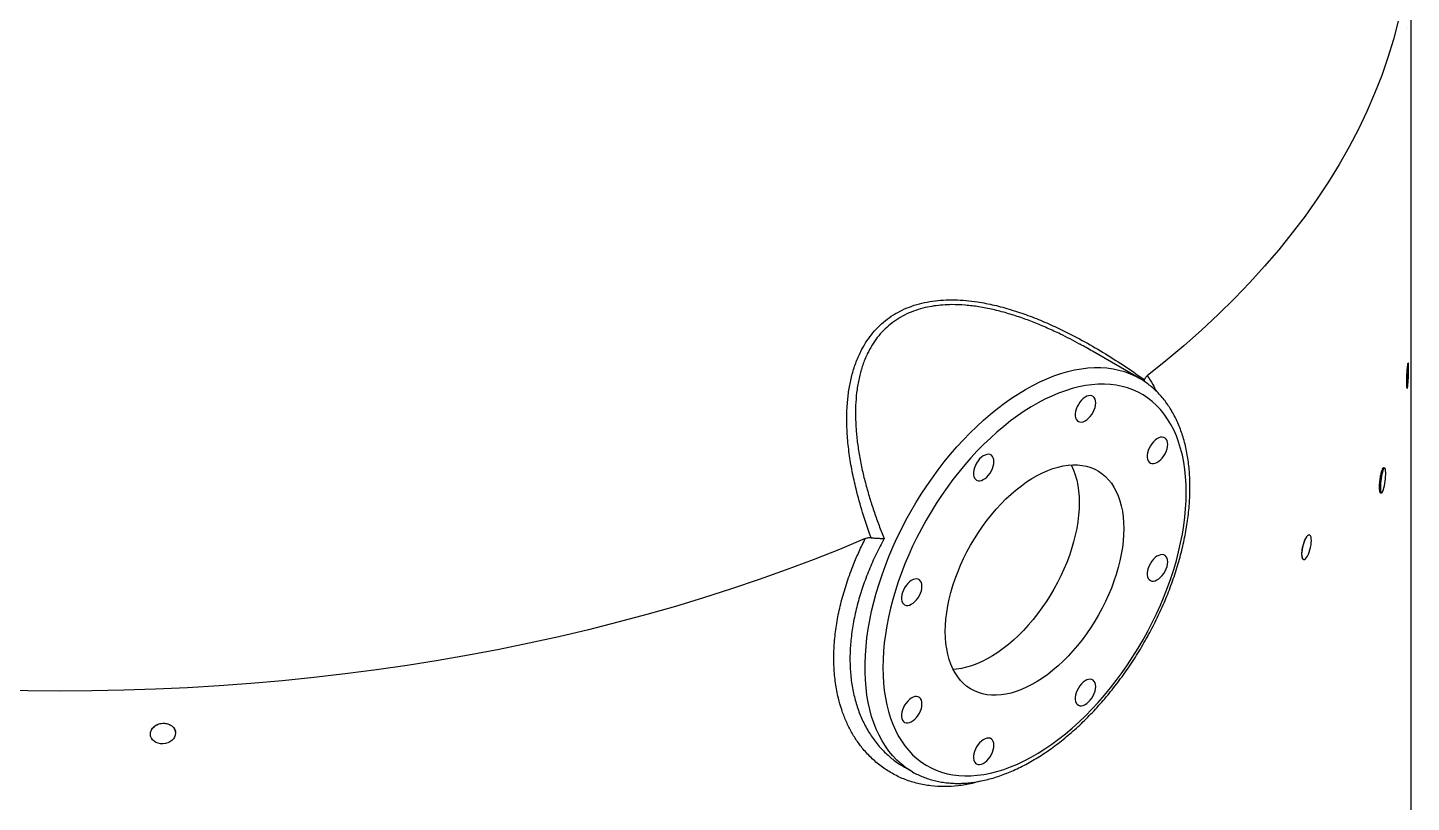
# Model space of a CAD drawing. Header units: millimetres. Extents: x -12403 to 8666, y -15213 to 13435.
# Drawn here: x 1464 to 2593, y -3836 to -3204 of the extents above; entities that cross this region are included whole.
import ezdxf

# ---------------------------------------------------------------- set-up
doc = ezdxf.new("R2010")
doc.units = ezdxf.units.MM

msp = doc.modelspace()

# ---------------------------------------------------------------- linework, layer by layer
at = {"color": 7, "linetype": 'Continuous', "lineweight": 25}
for p, q in [((2593.36, -5018.62), (2593.36, -3110.87)), ((2589.94, -3204.2), (2589.96, -3204.2)), ((2371.3, -3490.24), (2333.14, -3468.21)), ((2590.83, -3477.98), (2590.82, -3477.98)), ((2375.57, -3492.96), (2375.64, -3491.6)), ((2589.94, -3498.56), (2589.96, -3498.56)), ((2571.58, -3563.57), (2570.62, -3563.36)), ((2567.69, -3583.57), (2568.11, -3583.78)), ((2568.11, -3583.9), (2569.09, -3583.92)), ((2510.26, -3618.24), (2510.24, -3618.23)), ((2505.39, -3638.26), (2505.41, -3638.26)), ((1564.33, -3781.62), (1564.33, -3781.64)), ((1584.77, -3779.04), (1584.76, -3779.01)), ((2179.79, -3807.84), (2185.91, -3811.37)), ((2185.91, -3811.37), (2185.78, -3811.3))]:
    msp.add_line(p, q, dxfattribs=at)
at = {"color": 7, "linetype": 'Continuous', "lineweight": 25, "flags": 128}
for points in [[(2582.75, -3198.86), (2578.83, -3213.74), (2574.3, -3228.55), (2569.16, -3243.31), (2563.42, -3257.98), (2557.08, -3272.58), (2550.14, -3287.08), (2542.61, -3301.48), (2534.49, -3315.78), (2525.79, -3329.96), (2516.5, -3344.02), (2506.64, -3357.95), (2496.21, -3371.74), (2485.22, -3385.38), (2473.67, -3398.87), (2461.57, -3412.19), (2448.93, -3425.35), (2435.74, -3438.33), (2422.03, -3451.13), (2407.8, -3463.73), (2393.06, -3476.14), (2377.81, -3488.34)], [(2590.4, -3496.68), (2590.55, -3495.36), (2590.69, -3493.77), (2590.82, -3491.97), (2590.93, -3490.02), (2591.03, -3488.01), (2591.1, -3486.01), (2591.14, -3484.09), (2591.15, -3482.34), (2591.14, -3480.81), (2591.1, -3479.57), (2591.03, -3478.66), (2590.93, -3478.13), (2590.82, -3477.98), (2590.69, -3478.23), (2590.55, -3478.86), (2590.4, -3479.86)], [(2590.4, -3479.86), (2590.25, -3481.18), (2590.11, -3482.77), (2589.98, -3484.57), (2589.86, -3486.51), (2589.77, -3488.53), (2589.7, -3490.53), (2589.66, -3492.44), (2589.64, -3494.2), (2589.66, -3495.72), (2589.7, -3496.97), (2589.77, -3497.87), (2589.86, -3498.41), (2589.98, -3498.56), (2590.11, -3498.31), (2590.25, -3497.67), (2590.4, -3496.68)], [(2409.7, -3583.54), (2409.57, -3577.1), (2409.19, -3570.83), (2408.55, -3564.73), (2407.65, -3558.82), (2406.51, -3553.11), (2405.11, -3547.61), (2403.47, -3542.34), (2401.58, -3537.29), (2399.45, -3532.49), (2397.09, -3527.95), (2394.49, -3523.66), (2391.68, -3519.65), (2388.64, -3515.93), (2385.39, -3512.48), (2381.93, -3509.34), (2378.28, -3506.49), (2374.43, -3503.96), (2370.4, -3501.74), (2366.19, -3499.83), (2361.82, -3498.25), (2357.29, -3496.99), (2352.61, -3496.06), (2347.79, -3495.45), (2342.85, -3495.18), (2337.79, -3495.24), (2332.62, -3495.64), (2327.35, -3496.36), (2322, -3497.41), (2316.57, -3498.78), (2311.08, -3500.49), (2305.53, -3502.51), (2299.95, -3504.84), (2294.34, -3507.49), (2288.71, -3510.45), (2283.07, -3513.7), (2277.44, -3517.25), (2271.82, -3521.08), (2266.24, -3525.19), (2260.7, -3529.57), (2255.2, -3534.21), (2249.78, -3539.1), (2244.42, -3544.23), (2239.16, -3549.59), (2233.99, -3555.17), (2228.92, -3560.95), (2223.98, -3566.93), (2219.16, -3573.09), (2214.49, -3579.43), (2209.96, -3585.91), (2205.58, -3592.55), (2201.38, -3599.31), (2197.35, -3606.19), (2193.5, -3613.16), (2189.84, -3620.23), (2186.39, -3627.37), (2183.14, -3634.56), (2180.1, -3641.8), (2177.28, -3649.06), (2174.69, -3656.34), (2172.32, -3663.61), (2170.2, -3670.87), (2168.31, -3678.09), (2166.66, -3685.27), (2165.27, -3692.38), (2164.12, -3699.41), (2163.23, -3706.36), (2162.59, -3713.19), (2162.2, -3719.91), (2162.07, -3726.49), (2162.2, -3732.92), (2162.59, -3739.2), (2163.23, -3745.29), (2164.12, -3751.2), (2165.27, -3756.91), (2166.66, -3762.41), (2168.31, -3767.69), (2170.2, -3772.74), (2172.32, -3777.53), (2174.69, -3782.08), (2177.28, -3786.36), (2180.1, -3790.37), (2183.14, -3794.1), (2186.39, -3797.54), (2189.84, -3800.69), (2193.5, -3803.53), (2197.35, -3806.07), (2201.38, -3808.29), (2205.58, -3810.2), (2209.96, -3811.78), (2214.49, -3813.04), (2219.16, -3813.97), (2223.98, -3814.57), (2228.92, -3814.84), (2233.99, -3814.78), (2239.16, -3814.39), (2244.42, -3813.67), (2249.78, -3812.62), (2255.2, -3811.24), (2260.7, -3809.54), (2266.24, -3807.52), (2271.82, -3805.18), (2277.44, -3802.53), (2283.07, -3799.58), (2288.71, -3796.33), (2294.34, -3792.78), (2299.95, -3788.95), (2305.53, -3784.84), (2311.08, -3780.46), (2316.57, -3775.82), (2322, -3770.93), (2327.35, -3765.8), (2332.62, -3760.44), (2337.79, -3754.86), (2342.85, -3749.08), (2347.79, -3743.1), (2352.61, -3736.93), (2357.29, -3730.6), (2361.82, -3724.11), (2366.19, -3717.48), (2370.4, -3710.72), (2374.43, -3703.84), (2378.28, -3696.86), (2381.93, -3689.8), (2385.39, -3682.66), (2388.64, -3675.47), (2391.68, -3668.23), (2394.49, -3660.97), (2397.09, -3653.69), (2399.45, -3646.42), (2401.58, -3639.16), (2403.47, -3631.94), (2405.11, -3624.76), (2406.51, -3617.65), (2407.65, -3610.61), (2408.55, -3603.67), (2409.19, -3596.83), (2409.57, -3590.12), (2409.7, -3583.54)], [(2335.79, -3510.43), (2335.66, -3508.78), (2335.26, -3507.34), (2334.61, -3506.15), (2333.72, -3505.26), (2332.64, -3504.69), (2331.38, -3504.46), (2330, -3504.57), (2328.54, -3505.03), (2327.04, -3505.82), (2325.55, -3506.91), (2324.12, -3508.27), (2322.8, -3509.86), (2321.63, -3511.61), (2320.64, -3513.49), (2319.87, -3515.42), (2319.34, -3517.35), (2319.07, -3519.21), (2319.07, -3520.95), (2319.34, -3522.5), (2319.87, -3523.82), (2320.64, -3524.86), (2321.63, -3525.6), (2322.8, -3526), (2324.12, -3526.06), (2325.55, -3525.77), (2327.04, -3525.14), (2328.54, -3524.2), (2330, -3522.97), (2331.38, -3521.49), (2332.64, -3519.81), (2333.72, -3517.99), (2334.61, -3516.07), (2335.26, -3514.14), (2335.66, -3512.23), (2335.79, -3510.43)], [(2394.52, -3544.34), (2394.39, -3542.7), (2393.99, -3541.25), (2393.34, -3540.07), (2392.45, -3539.17), (2391.37, -3538.6), (2390.11, -3538.37), (2388.73, -3538.49), (2387.27, -3538.95), (2385.77, -3539.73), (2384.28, -3540.83), (2382.85, -3542.19), (2381.53, -3543.77), (2380.36, -3545.53), (2379.37, -3547.41), (2378.6, -3549.34), (2378.07, -3551.27), (2377.8, -3553.13), (2377.8, -3554.86), (2378.07, -3556.41), (2378.6, -3557.73), (2379.37, -3558.78), (2380.36, -3559.51), (2381.53, -3559.92), (2382.85, -3559.97), (2384.28, -3559.68), (2385.77, -3559.06), (2387.27, -3558.12), (2388.73, -3556.88), (2390.11, -3555.41), (2391.37, -3553.73), (2392.45, -3551.9), (2393.34, -3549.99), (2393.99, -3548.05), (2394.39, -3546.15), (2394.52, -3544.34)], [(2252.73, -3558.38), (2252.6, -3556.73), (2252.2, -3555.29), (2251.55, -3554.1), (2250.67, -3553.21), (2249.58, -3552.64), (2248.33, -3552.4), (2246.95, -3552.52), (2245.48, -3552.98), (2243.98, -3553.77), (2242.49, -3554.86), (2241.07, -3556.22), (2239.74, -3557.8), (2238.57, -3559.56), (2237.58, -3561.44), (2236.81, -3563.37), (2236.28, -3565.3), (2236.02, -3567.16), (2236.02, -3568.9), (2236.28, -3570.45), (2236.81, -3571.77), (2237.58, -3572.81), (2238.57, -3573.54), (2239.74, -3573.95), (2241.07, -3574.01), (2242.49, -3573.72), (2243.98, -3573.09), (2245.48, -3572.15), (2246.95, -3570.92), (2248.33, -3569.44), (2249.58, -3567.76), (2250.67, -3565.93), (2251.55, -3564.02), (2252.2, -3562.08), (2252.6, -3560.18), (2252.73, -3558.38)], [(2213.05, -3697.06), (2213.18, -3692), (2213.57, -3686.82), (2214.2, -3681.52), (2215.09, -3676.13), (2216.23, -3670.66), (2217.61, -3665.14), (2219.24, -3659.59), (2221.09, -3654.02), (2223.18, -3648.45), (2225.48, -3642.9), (2228, -3637.4), (2230.72, -3631.96), (2233.63, -3626.6), (2236.73, -3621.34), (2240, -3616.2), (2243.43, -3611.19), (2247.01, -3606.34), (2250.72, -3601.66), (2254.56, -3597.17), (2258.51, -3592.88), (2262.56, -3588.81), (2266.69, -3584.97), (2270.89, -3581.37), (2275.13, -3578.04), (2279.42, -3574.98), (2283.73, -3572.19), (2288.05, -3569.7), (2292.35, -3567.51), (2296.64, -3565.62), (2300.89, -3564.05), (2305.08, -3562.8), (2309.21, -3561.87), (2313.26, -3561.27), (2317.21, -3561), (2321.05, -3561.06), (2324.77, -3561.45), (2328.35, -3562.17), (2331.78, -3563.21), (2335.05, -3564.58), (2338.14, -3566.26), (2341.06, -3568.26), (2343.78, -3570.56), (2346.29, -3573.16), (2348.6, -3576.04), (2350.68, -3579.2), (2352.54, -3582.63), (2354.16, -3586.31), (2355.54, -3590.24), (2356.68, -3594.39), (2357.57, -3598.75), (2358.21, -3603.32), (2358.59, -3608.06), (2358.72, -3612.97), (2358.59, -3618.03), (2358.21, -3623.21), (2357.57, -3628.51), (2356.68, -3633.9), (2355.54, -3639.36), (2354.16, -3644.89), (2352.54, -3650.44), (2350.68, -3656.01), (2348.6, -3661.58), (2346.29, -3667.13), (2343.78, -3672.63), (2341.06, -3678.07), (2338.14, -3683.43), (2335.05, -3688.69), (2331.78, -3693.83), (2328.35, -3698.84), (2324.77, -3703.69), (2321.05, -3708.37), (2317.21, -3712.86), (2313.26, -3717.15), (2309.21, -3721.22), (2305.08, -3725.06), (2300.89, -3728.65), (2296.64, -3731.99), (2292.35, -3735.05), (2288.05, -3737.83), (2283.73, -3740.33), (2279.42, -3742.52), (2275.13, -3744.4), (2270.89, -3745.97), (2266.69, -3747.23), (2262.56, -3748.15), (2258.51, -3748.75), (2254.56, -3749.02), (2250.72, -3748.97), (2247.01, -3748.58), (2243.43, -3747.86), (2240, -3746.81), (2236.73, -3745.45), (2233.63, -3743.76), (2230.72, -3741.77), (2228, -3739.47), (2225.48, -3736.87), (2223.18, -3733.99), (2221.09, -3730.82), (2219.24, -3727.4), (2217.61, -3723.71), (2216.23, -3719.79), (2215.09, -3715.64), (2214.2, -3711.27), (2213.57, -3706.71), (2213.18, -3701.97), (2213.05, -3697.06)], [(2315.85, -3561.06), (2316.12, -3561.61), (2317.75, -3565.29), (2319.13, -3569.22), (2320.27, -3573.37), (2321.15, -3577.73), (2321.79, -3582.29), (2322.18, -3587.04), (2322.3, -3591.95), (2322.18, -3597), (2321.79, -3602.19), (2321.15, -3607.49), (2320.27, -3612.88), (2319.13, -3618.34), (2317.75, -3623.86), (2316.12, -3629.42), (2314.27, -3634.99), (2312.18, -3640.56), (2309.88, -3646.1), (2307.36, -3651.61), (2304.64, -3657.05), (2301.73, -3662.41), (2298.63, -3667.67), (2295.36, -3672.81), (2291.93, -3677.81), (2288.35, -3682.66), (2284.63, -3687.34), (2280.79, -3691.84), (2276.84, -3696.13), (2272.8, -3700.2), (2268.67, -3704.04), (2264.47, -3707.63), (2260.22, -3710.97), (2255.94, -3714.03), (2251.63, -3716.81), (2247.31, -3719.3), (2243, -3721.5), (2238.72, -3723.38), (2234.47, -3724.95), (2230.27, -3726.2), (2226.15, -3727.13), (2222.1, -3727.73), (2219.51, -3727.95)], [(2568.17, -3579.53), (2568.21, -3581.01), (2568.33, -3582.23), (2568.51, -3583.14), (2568.76, -3583.71), (2569.07, -3583.92), (2569.42, -3583.76), (2569.8, -3583.24), (2570.2, -3582.38), (2570.61, -3581.21), (2571, -3579.76), (2571.37, -3578.1), (2571.7, -3576.28), (2571.98, -3574.37), (2572.2, -3572.43), (2572.35, -3570.55), (2572.43, -3568.78), (2572.43, -3567.18), (2572.35, -3565.83), (2572.2, -3564.76), (2571.98, -3564.02), (2571.7, -3563.62), (2571.37, -3563.6), (2571, -3563.94), (2570.61, -3564.63), (2570.2, -3565.66), (2569.8, -3566.97), (2569.42, -3568.53), (2569.07, -3570.28), (2568.76, -3572.16), (2568.51, -3574.09), (2568.33, -3576.01), (2568.21, -3577.84), (2568.17, -3579.53)], [(2147.71, -3621.17), (2126.58, -3629.97), (2105.09, -3638.49), (2083.25, -3646.7), (2061.09, -3654.62), (2038.6, -3662.23), (2015.81, -3669.52), (1992.73, -3676.51), (1969.36, -3683.18), (1945.73, -3689.52), (1921.84, -3695.54), (1897.72, -3701.24), (1873.36, -3706.6), (1848.8, -3711.62), (1824.03, -3716.31), (1799.08, -3720.66), (1773.96, -3724.66), (1748.68, -3728.32), (1723.26, -3731.64), (1697.7, -3734.6), (1672.04, -3737.22), (1646.27, -3739.48), (1620.42, -3741.39), (1594.49, -3742.94), (1568.51, -3744.14), (1542.49, -3744.99), (1516.44, -3745.47), (1490.38, -3745.61), (1464.32, -3745.38), (1438.28, -3744.8)], [(2507.83, -3619.84), (2507.06, -3621.07), (2506.31, -3622.58), (2505.62, -3624.3), (2505.02, -3626.18), (2504.52, -3628.14), (2504.15, -3630.1), (2503.93, -3631.99), (2503.85, -3633.73), (2503.93, -3635.27), (2504.15, -3636.53), (2504.52, -3637.48), (2505.02, -3638.07), (2505.62, -3638.29), (2506.31, -3638.12), (2507.06, -3637.57), (2507.83, -3636.66)], [(2507.83, -3636.66), (2508.61, -3635.43), (2509.36, -3633.92), (2510.05, -3632.19), (2510.65, -3630.32), (2511.15, -3628.36), (2511.51, -3626.4), (2511.74, -3624.51), (2511.82, -3622.76), (2511.74, -3621.23), (2511.51, -3619.96), (2511.15, -3619.02), (2510.65, -3618.42), (2510.05, -3618.21), (2509.36, -3618.38), (2508.61, -3618.93), (2507.83, -3619.84)], [(2394.52, -3640.26), (2394.39, -3638.61), (2393.99, -3637.17), (2393.34, -3635.98), (2392.45, -3635.09), (2391.37, -3634.51), (2390.11, -3634.28), (2388.73, -3634.4), (2387.27, -3634.86), (2385.77, -3635.65), (2384.28, -3636.74), (2382.85, -3638.1), (2381.53, -3639.68), (2380.36, -3641.44), (2379.37, -3643.32), (2378.6, -3645.25), (2378.07, -3647.18), (2377.8, -3649.04), (2377.8, -3650.77), (2378.07, -3652.33), (2378.6, -3653.64), (2379.37, -3654.69), (2380.36, -3655.42), (2381.53, -3655.83), (2382.85, -3655.89), (2384.28, -3655.6), (2385.77, -3654.97), (2387.27, -3654.03), (2388.73, -3652.8), (2390.11, -3651.32), (2391.37, -3649.64), (2392.45, -3647.81), (2393.34, -3645.9), (2393.99, -3643.96), (2394.39, -3642.06), (2394.52, -3640.26)], [(2194, -3660.1), (2193.87, -3658.45), (2193.47, -3657.01), (2192.82, -3655.82), (2191.94, -3654.93), (2190.85, -3654.36), (2189.6, -3654.13), (2188.22, -3654.24), (2186.75, -3654.7), (2185.25, -3655.49), (2183.76, -3656.58), (2182.34, -3657.94), (2181.01, -3659.53), (2179.84, -3661.29), (2178.85, -3663.16), (2178.08, -3665.1), (2177.55, -3667.02), (2177.29, -3668.89), (2177.29, -3670.62), (2177.55, -3672.17), (2178.08, -3673.49), (2178.85, -3674.53), (2179.84, -3675.27), (2181.01, -3675.67), (2182.34, -3675.73), (2183.76, -3675.44), (2185.25, -3674.82), (2186.75, -3673.87), (2188.22, -3672.64), (2189.6, -3671.16), (2190.85, -3669.48), (2191.94, -3667.66), (2192.82, -3665.75), (2193.47, -3663.81), (2193.87, -3661.91), (2194, -3660.1)], [(2335.79, -3741.98), (2335.66, -3740.33), (2335.26, -3738.89), (2334.61, -3737.7), (2333.72, -3736.81), (2332.64, -3736.24), (2331.38, -3736.01), (2330, -3736.12), (2328.54, -3736.58), (2327.04, -3737.37), (2325.55, -3738.46), (2324.12, -3739.82), (2322.8, -3741.41), (2321.63, -3743.17), (2320.64, -3745.04), (2319.87, -3746.98), (2319.34, -3748.9), (2319.07, -3750.76), (2319.07, -3752.5), (2319.34, -3754.05), (2319.87, -3755.37), (2320.64, -3756.41), (2321.63, -3757.15), (2322.8, -3757.55), (2324.12, -3757.61), (2325.55, -3757.32), (2327.04, -3756.69), (2328.54, -3755.75), (2330, -3754.52), (2331.38, -3753.04), (2332.64, -3751.36), (2333.72, -3749.54), (2334.61, -3747.63), (2335.26, -3745.69), (2335.66, -3743.78), (2335.79, -3741.98)], [(2194, -3756.01), (2193.87, -3754.36), (2193.47, -3752.92), (2192.82, -3751.74), (2191.94, -3750.84), (2190.85, -3750.27), (2189.6, -3750.04), (2188.22, -3750.16), (2186.75, -3750.61), (2185.25, -3751.4), (2183.76, -3752.49), (2182.34, -3753.85), (2181.01, -3755.44), (2179.84, -3757.2), (2178.85, -3759.07), (2178.08, -3761.01), (2177.55, -3762.94), (2177.29, -3764.8), (2177.29, -3766.53), (2177.55, -3768.08), (2178.08, -3769.4), (2178.85, -3770.44), (2179.84, -3771.18), (2181.01, -3771.58), (2182.34, -3771.64), (2183.76, -3771.35), (2185.25, -3770.73), (2186.75, -3769.78), (2188.22, -3768.55), (2189.6, -3767.07), (2190.85, -3765.4), (2191.94, -3763.57), (2192.82, -3761.66), (2193.47, -3759.72), (2193.87, -3757.82), (2194, -3756.01)], [(1574.55, -3788.75), (1572.54, -3788.68), (1570.62, -3788.28), (1568.84, -3787.58), (1567.29, -3786.6), (1566.01, -3785.38), (1565.06, -3783.96), (1564.47, -3782.41), (1564.28, -3780.78), (1564.47, -3779.13), (1565.06, -3777.53), (1566.01, -3776.03), (1567.29, -3774.7), (1568.84, -3773.59), (1570.62, -3772.74), (1572.54, -3772.18), (1574.55, -3771.93)], [(1574.55, -3771.93), (1576.55, -3772.01), (1578.48, -3772.4), (1580.26, -3773.11), (1581.81, -3774.09), (1583.09, -3775.31), (1584.04, -3776.72), (1584.62, -3778.27), (1584.82, -3779.91), (1584.62, -3781.55), (1584.04, -3783.16), (1583.09, -3784.65), (1581.81, -3785.98), (1580.26, -3787.09), (1578.48, -3787.95), (1576.55, -3788.51), (1574.55, -3788.75)], [(2252.73, -3789.93), (2252.6, -3788.28), (2252.2, -3786.84), (2251.55, -3785.65), (2250.67, -3784.76), (2249.58, -3784.19), (2248.33, -3783.96), (2246.95, -3784.07), (2245.48, -3784.53), (2243.98, -3785.32), (2242.49, -3786.41), (2241.07, -3787.77), (2239.74, -3789.36), (2238.57, -3791.11), (2237.58, -3792.99), (2236.81, -3794.92), (2236.28, -3796.85), (2236.02, -3798.71), (2236.02, -3800.45), (2236.28, -3802), (2236.81, -3803.32), (2237.58, -3804.36), (2238.57, -3805.1), (2239.74, -3805.5), (2241.07, -3805.56), (2242.49, -3805.27), (2243.98, -3804.64), (2245.48, -3803.7), (2246.95, -3802.47), (2248.33, -3800.99), (2249.58, -3799.31), (2250.67, -3797.49), (2251.55, -3795.57), (2252.2, -3793.64), (2252.6, -3791.73), (2252.73, -3789.93)]]:
    msp.add_lwpolyline(points, dxfattribs=at)
at = {"color": 8, "linetype": 'Continuous', "lineweight": 25, "flags": 128}
msp.add_lwpolyline([(2185.78, -3811.3), (2184.88, -3810.77), (2180.92, -3808.17), (2177.15, -3805.25), (2173.58, -3802.04), (2170.21, -3798.53), (2167.05, -3794.73), (2164.12, -3790.65), (2161.4, -3786.3), (2158.92, -3781.68), (2156.67, -3776.8), (2154.66, -3771.68), (2152.89, -3766.32), (2151.37, -3760.74), (2150.1, -3754.94), (2149.08, -3748.94), (2148.31, -3742.74), (2147.79, -3736.36), (2147.54, -3729.82), (2147.54, -3723.12), (2147.79, -3716.28), (2148.31, -3709.32), (2149.08, -3702.23), (2150.1, -3695.05), (2151.37, -3687.78), (2152.89, -3680.44), (2154.66, -3673.04), (2156.67, -3665.6), (2158.92, -3658.12), (2161.4, -3650.64), (2164.12, -3643.15), (2167.05, -3635.68), (2170.21, -3628.24), (2173.58, -3620.84), (2177.15, -3613.5), (2180.92, -3606.24), (2184.88, -3599.06), (2189.03, -3591.98), (2193.35, -3585.02), (2197.84, -3578.18), (2202.49, -3571.49), (2207.28, -3564.96), (2212.22, -3558.59), (2217.28, -3552.4), (2222.47, -3546.41), (2227.77, -3540.62), (2233.16, -3535.04), (2238.64, -3529.69), (2244.21, -3524.58), (2249.84, -3519.72), (2255.52, -3515.11), (2261.25, -3510.77), (2267.02, -3506.7), (2272.8, -3502.92), (2278.6, -3499.42), (2284.4, -3496.22), (2290.19, -3493.33), (2295.95, -3490.74), (2301.69, -3488.46), (2307.37, -3486.51), (2313, -3484.87), (2318.56, -3483.56), (2324.05, -3482.58), (2329.44, -3481.92), (2334.74, -3481.6), (2339.92, -3481.6), (2344.99, -3481.94), (2349.92, -3482.61), (2354.72, -3483.61), (2359.37, -3484.94), (2363.86, -3486.59), (2368.18, -3488.56), (2371.3, -3490.24)], dxfattribs=at)
at = {"color": 7, "linetype": 'Continuous', "lineweight": 25}
for points, knots in [([(2152.47, -3620.44), (2152.33, -3620.06), (2149.85, -3613.28), (2145.39, -3600.02), (2140.47, -3582.3), (2136.92, -3566.23), (2134.52, -3551.87), (2133, -3537.56), (2132.46, -3523.4), (2132.98, -3510.43), (2134.42, -3498.68), (2136.6, -3488.15), (2139.72, -3478), (2143.54, -3469.07), (2147.9, -3461.35), (2152.57, -3454.75), (2157.91, -3448.68), (2163.91, -3443.24), (2170.59, -3438.52), (2177.86, -3434.54), (2185.65, -3431.32), (2193.89, -3428.88), (2202.51, -3427.27), (2211.46, -3426.41), (2220.62, -3426.26), (2229.92, -3426.78), (2240.73, -3428.09), (2253.05, -3430.5), (2266.83, -3434.24), (2280.54, -3438.9), (2294.1, -3444.34), (2308.89, -3451.09), (2324.82, -3459.3), (2341.8, -3469.09), (2358.41, -3479.62), (2369.59, -3487.29), (2375.29, -3491.35), (2375.64, -3491.6)], [0, 0, 0, 0, 0.00280368, 0.05045201, 0.09809458, 0.13316555, 0.16834403, 0.20351829, 0.23861818, 0.27362332, 0.30136076, 0.32918365, 0.35697294, 0.38466441, 0.40631754, 0.4280492, 0.44976576, 0.47139829, 0.49306868, 0.51483623, 0.53660784, 0.55828387, 0.58007038, 0.60195245, 0.62389187, 0.64582052, 0.66764618, 0.69959079, 0.73164967, 0.76379841, 0.79595179, 0.82797592, 0.87023072, 0.91255482, 0.95490524, 0.99719632, 1, 1, 1, 1]), ([(2333.09, -3468.29), (2329.75, -3466.29), (2326.31, -3464.23), (2322.76, -3462.41), (2322.67, -3462.37)], [0, 0, 0, 0, 0.97339386, 1, 1, 1, 1]), ([(2375.64, -3491.6), (2375.77, -3491.19), (2376.03, -3490.35), (2376.78, -3489.25), (2377.46, -3488.65), (2377.81, -3488.34)], [0, 0, 0, 0, 0.31818942, 0.64757129, 1, 1, 1, 1]), ([(2589.95, -3498.41), (2589.91, -3498.44), (2589.79, -3498.51), (2589.66, -3497.36), (2589.58, -3495.19), (2589.6, -3492.17), (2589.71, -3488.73), (2589.9, -3485.25), (2590.14, -3482.08), (2590.31, -3480.59), (2590.4, -3479.86)], [0, 0, 0, 0, 0.0689474, 0.202555, 0.3361652, 0.4697739, 0.6033771, 0.7369843, 0.8705945, 1, 1, 1, 1]), ([(2590.4, -3479.86), (2590.4, -3479.84), (2590.49, -3479.15), (2590.64, -3478.17), (2590.76, -3478.1), (2590.82, -3478.07)], [0, 0, 0, 0, 0.0174387, 0.5641748, 1, 1, 1, 1]), ([(2412.72, -3579.33), (2412.71, -3578.19), (2412.69, -3574.88), (2412.47, -3569.5), (2411.98, -3563.25), (2411.25, -3557.15), (2410.26, -3551.21), (2409.04, -3545.44), (2407.57, -3539.85), (2405.87, -3534.46), (2403.92, -3529.28), (2401.74, -3524.32), (2399.34, -3519.59), (2396.71, -3515.1), (2393.87, -3510.86), (2390.82, -3506.87), (2387.57, -3503.16), (2384.13, -3499.71), (2380.51, -3496.54), (2376.7, -3493.66), (2373.6, -3491.56), (2371.72, -3490.52), (2371.22, -3490.24)], [0, 0, 0, 0, 0.0285601, 0.0825303, 0.1365235, 0.1905068, 0.2444618, 0.298365, 0.3521899, 0.4059008, 0.4594635, 0.5128388, 0.5659918, 0.618889, 0.6715045, 0.7238229, 0.7758434, 0.827579, 0.8790589, 0.9303256, 0.9814345, 1, 1, 1, 1]), ([(2570.61, -3563.38), (2570.6, -3563.37), (2570.43, -3563.14), (2569.95, -3563.76), (2569.24, -3565.3), (2568.51, -3567.91), (2567.87, -3571.13), (2567.39, -3574.64), (2567.13, -3578.03), (2567.13, -3580.91), (2567.35, -3582.77), (2567.6, -3583.35), (2567.69, -3583.57)], [0, 0, 0, 0, 0.0060722, 0.121302, 0.2365754, 0.3518752, 0.4671689, 0.5824337, 0.6976484, 0.8128124, 0.927961, 1, 1, 1, 1]), ([(2185.77, -3811.27), (2185.98, -3811.4), (2187.52, -3812.35), (2190.56, -3813.87), (2194.9, -3815.79), (2199.39, -3817.39), (2204.01, -3818.71), (2208.76, -3819.74), (2213.64, -3820.46), (2218.63, -3820.88), (2223.74, -3821.01), (2228.94, -3820.82), (2234.24, -3820.34), (2239.62, -3819.54), (2245.07, -3818.44), (2250.58, -3817.04), (2256.14, -3815.34), (2261.73, -3813.33), (2267.35, -3811.04), (2272.99, -3808.46), (2278.64, -3805.59), (2284.27, -3802.45), (2289.89, -3799.04), (2295.49, -3795.37), (2301.05, -3791.45), (2306.56, -3787.28), (2312.02, -3782.87), (2317.42, -3778.23), (2322.74, -3773.37), (2327.99, -3768.3), (2333.14, -3763.02), (2338.2, -3757.55), (2343.15, -3751.9), (2347.99, -3746.07), (2352.71, -3740.08), (2357.3, -3733.94), (2361.76, -3727.65), (2366.07, -3721.23), (2370.22, -3714.69), (2374.22, -3708.04), (2378.06, -3701.3), (2381.72, -3694.46), (2385.21, -3687.55), (2388.51, -3680.58), (2391.62, -3673.55), (2394.54, -3666.48), (2397.26, -3659.39), (2399.77, -3652.28), (2402.07, -3645.16), (2404.16, -3638.05), (2406.03, -3630.96), (2407.68, -3623.9), (2409.1, -3616.89), (2410.29, -3609.92), (2411.26, -3603.03), (2411.98, -3596.21), (2412.47, -3589.48), (2412.69, -3583.86), (2412.71, -3580.51), (2412.72, -3579.33)], [0, 0, 0, 0, 0.0026239, 0.0198069, 0.036988, 0.0541873, 0.0714277, 0.0887283, 0.1061056, 0.1235704, 0.1411298, 0.1587852, 0.1765342, 0.1943703, 0.2122841, 0.2302644, 0.2482998, 0.2663783, 0.2844892, 0.3026227, 0.3207704, 0.3389256, 0.3570819, 0.3752349, 0.3933817, 0.4115204, 0.4296497, 0.447769, 0.4658783, 0.4839775, 0.5020671, 0.5201474, 0.5382197, 0.5562844, 0.5743425, 0.5923951, 0.6104429, 0.6284873, 0.6465291, 0.6645694, 0.6826098, 0.7006501, 0.7186922, 0.7367367, 0.7547847, 0.7728372, 0.7908958, 0.8089607, 0.8270336, 0.8451157, 0.8632071, 0.8813088, 0.8994222, 0.9175473, 0.9356845, 0.9538334, 0.9719948, 0.990167, 1, 1, 1, 1]), ([(2147.71, -3621.17), (2148.69, -3620.83), (2150.18, -3620.31), (2151.87, -3620.41), (2152.47, -3620.44)], [0, 0, 0, 0, 0.6481322, 1, 1, 1, 1]), ([(2152.47, -3620.44), (2153.71, -3620.56), (2156.2, -3620.81), (2159.89, -3621.02), (2162.08, -3621.08), (2163.05, -3621.09), (2163.06, -3621.09)], [0, 0, 0, 0, 0.3391695, 0.6770072, 0.998021, 1, 1, 1, 1]), ([(2507.83, -3619.84), (2507.68, -3620.06), (2507.08, -3620.93), (2506.05, -3623), (2504.93, -3626.18), (2504.13, -3629.62), (2503.75, -3632.89), (2503.83, -3635.67), (2504.4, -3637.49), (2504.98, -3638.34), (2505.39, -3638.24), (2505.4, -3638.24)], [0, 0, 0, 0, 0.0468322, 0.1824263, 0.3180224, 0.4536312, 0.5892341, 0.7248258, 0.8604217, 0.9960218, 1, 1, 1, 1]), ([(2510.21, -3618.35), (2510.12, -3618.29), (2509.71, -3618.03), (2508.86, -3618.59), (2508.12, -3619.48), (2507.83, -3619.84)], [0, 0, 0, 0, 0.1452598, 0.6608377, 1, 1, 1, 1]), ([(1564.38, -3781.61), (1564.34, -3781.32), (1564.14, -3780.11), (1564.69, -3777.9), (1566.36, -3775.32), (1569, -3773.31), (1571.88, -3772.19), (1573.79, -3772), (1574.55, -3771.93)], [0, 0, 0, 0, 0.0619345, 0.2633238, 0.4647152, 0.6661179, 0.8675144, 1, 1, 1, 1]), ([(1574.55, -3771.93), (1574.95, -3771.93), (1576.49, -3771.91), (1579.13, -3772.44), (1582.01, -3773.98), (1583.92, -3776.25), (1584.83, -3778.06), (1584.76, -3779.01), (1584.76, -3779.01)], [0, 0, 0, 0, 0.0793783, 0.3092127, 0.5390523, 0.7689092, 0.9987572, 1, 1, 1, 1])]:
    msp.add_open_spline(points, degree=3, knots=knots, dxfattribs=at)
at = {"color": 8, "linetype": 'Continuous', "lineweight": 25}
for points, knots in [([(2322.67, -3462.37), (2317.44, -3459.61), (2308.72, -3455.02), (2296.25, -3449.28), (2285.46, -3444.75), (2274.45, -3440.67), (2263.24, -3437.09), (2251.86, -3434.12), (2240.56, -3431.91), (2229.38, -3430.54), (2219.54, -3430.13), (2210.99, -3430.46), (2203.7, -3431.26), (2196.29, -3432.66), (2188.87, -3434.79), (2181.44, -3437.78), (2174.46, -3441.59), (2168.06, -3446.15), (2162.4, -3451.33), (2157.38, -3457.09), (2153.01, -3463.45), (2148.97, -3470.92), (2145.5, -3479.47), (2142.73, -3489.19), (2140.87, -3499.36), (2139.84, -3510.01), (2139.61, -3520.99), (2140.12, -3532.23), (2141.32, -3543.65), (2143.14, -3555.2), (2145.55, -3566.86), (2148.4, -3578.2), (2151.59, -3589.2), (2155.06, -3599.86), (2158.86, -3610.5), (2161.66, -3617.56), (2163.06, -3621.09)], [0, 0, 0, 0, 0.0451604, 0.0752655, 0.1053849, 0.1354822, 0.1664529, 0.197451, 0.2284031, 0.2587148, 0.2890183, 0.3099938, 0.3309942, 0.3519622, 0.3758922, 0.3998199, 0.424674, 0.4495287, 0.4735411, 0.4975563, 0.5223677, 0.5471832, 0.5782625, 0.6093506, 0.6413219, 0.6732996, 0.7064439, 0.7396234, 0.7727816, 0.8067687, 0.8407756, 0.8747696, 0.9060171, 0.9372655, 0.9686324, 1, 1, 1, 1]), ([(2377.81, -3488.34), (2379.43, -3490.62), (2382.09, -3494.38), (2384.21, -3498.92), (2385.05, -3500.71)], [0, 0, 0, 0, 0.6065027, 1, 1, 1, 1]), ([(2241.6, -3819.09), (2239.37, -3819.76), (2233.26, -3821.6), (2223.39, -3823.16), (2212.08, -3823.85), (2201.05, -3823.18), (2190.42, -3821.26), (2180.23, -3818.07), (2170.59, -3813.6), (2161.57, -3807.9), (2153.29, -3801.07), (2146.33, -3793.67), (2140.57, -3785.95), (2135.85, -3778.16), (2131.77, -3769.78), (2128.36, -3760.87), (2125.44, -3750.73), (2123.26, -3739.22), (2122.06, -3726.32), (2121.97, -3712.9), (2123.02, -3699.14), (2125.2, -3685.12), (2128.46, -3670.91), (2132.74, -3656.58), (2137.57, -3643.48), (2142.6, -3631.66), (2146.01, -3624.67), (2147.71, -3621.17)], [0, 0, 0, 0, 0.0248062, 0.0677029, 0.11066, 0.1537699, 0.1968826, 0.2398439, 0.2833434, 0.3269963, 0.3706502, 0.4141506, 0.4492539, 0.4844779, 0.5197422, 0.5549648, 0.5900666, 0.633544, 0.6771779, 0.7208111, 0.7642887, 0.8072484, 0.8503576, 0.8934679, 0.936429, 0.9682148, 1, 1, 1, 1]), ([(2163.06, -3621.09), (2160.83, -3625.36), (2156.36, -3633.92), (2150.59, -3647.05), (2145.59, -3660.34), (2141.45, -3673.84), (2138.28, -3687.36), (2136.17, -3700.72), (2135.14, -3713.7), (2135.19, -3726.36), (2136.35, -3738.65), (2138.61, -3750.4), (2141.94, -3761.4), (2146.31, -3771.7), (2151.72, -3781.24), (2158.08, -3789.84), (2165.24, -3797.32), (2172.45, -3803.37), (2177.59, -3806.4), (2179.85, -3807.73)], [0, 0, 0, 0, 0.0568743, 0.1141099, 0.1726383, 0.2311661, 0.291373, 0.351579, 0.4107308, 0.4698821, 0.5307989, 0.5917169, 0.651526, 0.7113362, 0.7729301, 0.8345257, 0.8940016, 0.9534777, 1, 1, 1, 1])]:
    msp.add_open_spline(points, degree=3, knots=knots, dxfattribs=at)

doc.saveas('drawing.dxf')
